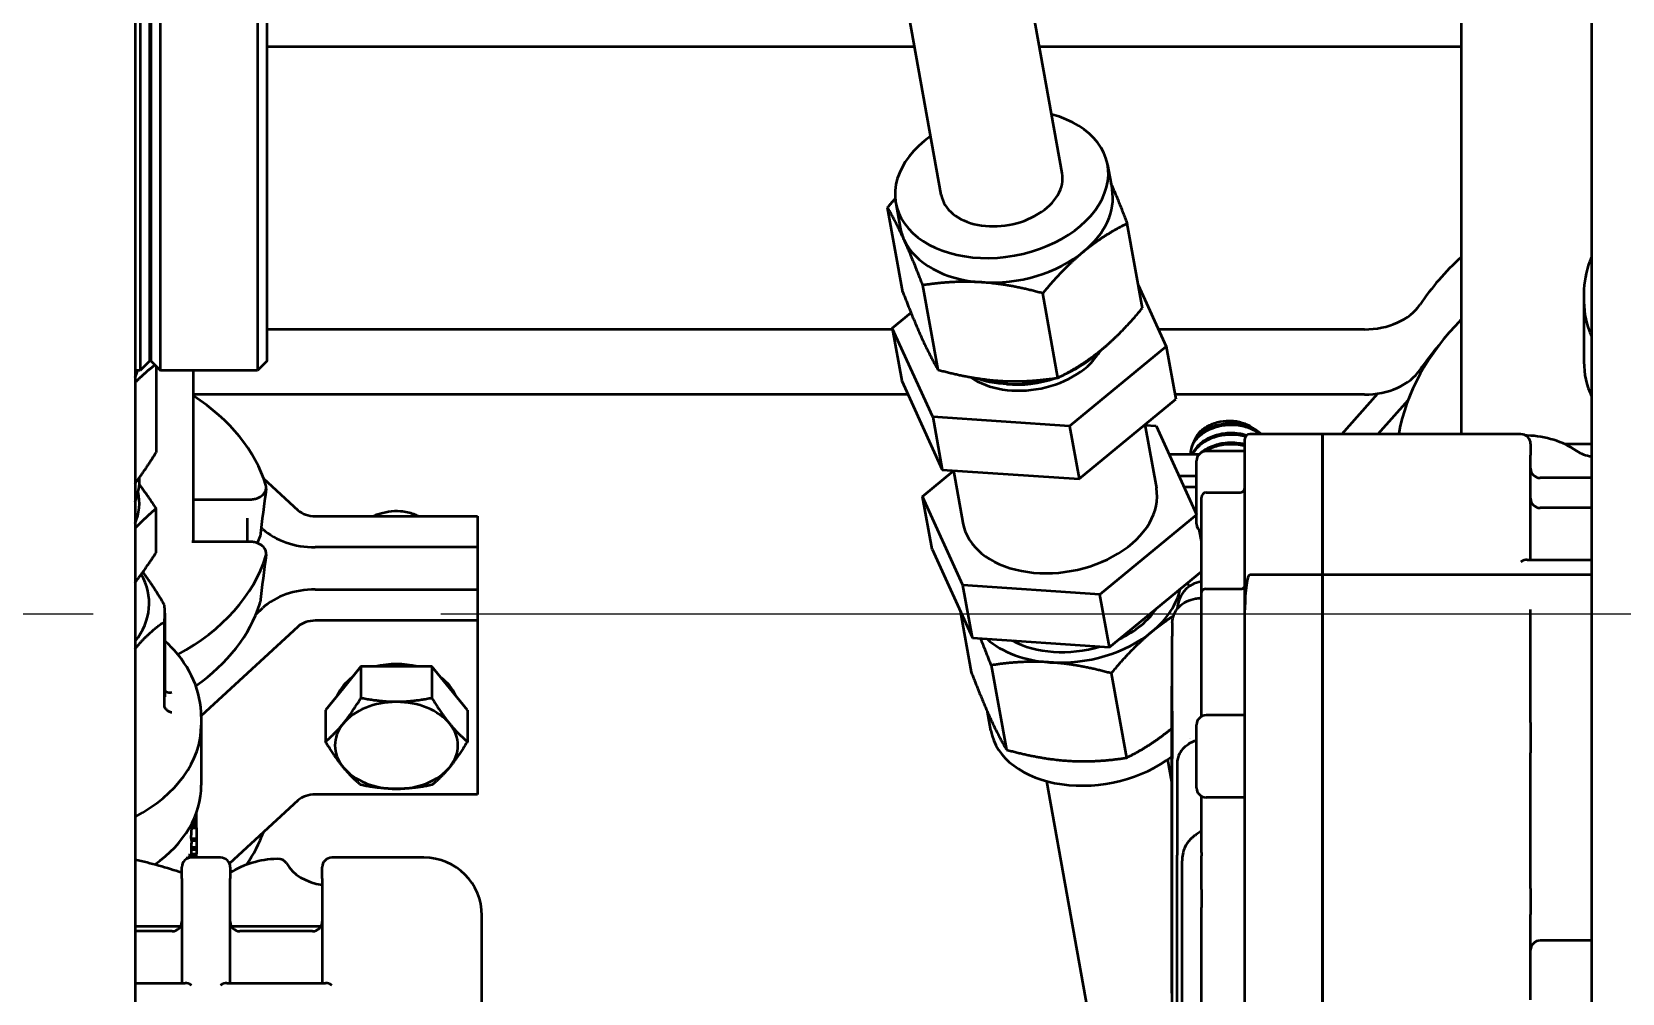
# Model space of a CAD drawing. Header units: inches. Extents: x 11 to 1621, y 11 to 1332.
# Drawn here: x 760.75 to 767.22, y 320.9 to 324.81 of the extents above; entities that cross this region are included whole.
import ezdxf

# ---------------------------------------------------------------- set-up
doc = ezdxf.new("R2010")
doc.units = ezdxf.units.IN
doc.header["$LTSCALE"] = 48
doc.header["$MEASUREMENT"] = 0
doc.linetypes.add('DASHED', pattern=[0.2067, 0.1654, -0.0413])
doc.layers.add('Sketch Geometry (ANSI)', color=7, linetype='Continuous', lineweight=25)
doc.layers.add('Visible (ANSI)', color=7, linetype='Continuous', lineweight=50)

msp = doc.modelspace()

# ---------------------------------------------------------------- linework, layer by layer
at = {"layer": 'Sketch Geometry (ANSI)', "linetype": 'DASHED', "ltscale": 0.713284}
msp.add_line((620.877429, 322.442735), (804.877429, 322.442735), dxfattribs=at)
at = {"layer": 'Visible (ANSI)'}
for p, q in [((761.172429, 334.773116), (761.172429, 302.503616)), ((767.094929, 334.444962), (767.094929, 303.115962)), ((761.193374, 325.631369), (761.193374, 323.432512)), ((761.232744, 323.471882), (761.232744, 325.606464)), ((761.236681, 325.606464), (761.236681, 323.471882)), ((761.276051, 323.432512), (761.276051, 325.631369)), ((761.669752, 325.631369), (761.669752, 323.432512)), ((761.709122, 323.471882), (761.709122, 325.606464)), ((766.564929, 325.259713), (766.564929, 323.172897)), ((764.942158, 324.2352), (764.811632, 324.960297)), ((764.450067, 324.146618), (764.319541, 324.871714)), ((764.341727, 324.748469), (761.709122, 324.748469)), ((766.564929, 324.748469), (764.849763, 324.748469)), ((765.126692, 324.268418), (765.144705, 324.168355)), ((764.265533, 324.113399), (764.283546, 324.013336)), ((764.293724, 323.751479), (764.231875, 324.095065)), ((765.268426, 323.686372), (765.206577, 324.029958)), ((764.43734, 323.435241), (764.37549, 323.778827)), ((764.924691, 323.402688), (764.862841, 323.746274)), ((765.251384, 323.781045), (765.365338, 323.530121)), ((767.063453, 323.746282), (767.063453, 323.71173)), ((764.251393, 323.604529), (764.327079, 323.666993)), ((767.063453, 323.71173), (767.063453, 323.466986)), ((764.252313, 323.59942), (761.709122, 323.59942)), ((764.415524, 323.243115), (764.251393, 323.604529)), ((764.251393, 323.604529), (764.290029, 323.389901)), ((766.17129, 323.59942), (765.333867, 323.59942)), ((765.365338, 323.530121), (764.972497, 323.205911)), ((765.365338, 323.530121), (765.403973, 323.315493)), ((761.232744, 323.471882), (761.193374, 323.432512)), ((761.236681, 323.471882), (761.276051, 323.432512)), ((761.709122, 323.471882), (761.669752, 323.432512)), ((761.193374, 323.432512), (761.172429, 323.432512)), ((761.257611, 323.450953), (761.257611, 323.09844)), ((761.669752, 323.432512), (761.276051, 323.432512)), ((761.409929, 322.735779), (761.409929, 323.432512)), ((764.9619, 323.421514), (764.983949, 323.432514)), ((764.290029, 323.389901), (764.45416, 323.028486)), ((764.715316, 323.377126), (764.690816, 323.379746)), ((766.078588, 323.172897), (766.225394, 323.338444)), ((764.315299, 323.334255), (761.409929, 323.334255)), ((765.011133, 322.991282), (765.403973, 323.315493)), ((766.17129, 323.334255), (765.400596, 323.334255)), ((766.347714, 323.310003), (766.226131, 323.172897)), ((764.415524, 323.243115), (764.45416, 323.028486)), ((764.972497, 323.205911), (764.415524, 323.243115)), ((765.278733, 323.212132), (765.325254, 322.9537)), ((765.279104, 323.210072), (765.324423, 323.207045)), ((765.324423, 323.207045), (765.488331, 322.846123)), ((764.972497, 323.205911), (765.011133, 322.991282)), ((765.685181, 323.102166), (765.685181, 323.153212)), ((766.000142, 323.172897), (765.704866, 323.172897)), ((766.000142, 323.172897), (766.000142, 323.117211)), ((766.807228, 323.172897), (766.000142, 323.172897)), ((766.000142, 323.117211), (766.000142, 323.172897)), ((765.377038, 323.091187), (765.498637, 323.091187)), ((765.464384, 323.091187), (765.464384, 323.096097)), ((765.685181, 323.103999), (765.527701, 323.103999)), ((765.685181, 322.4586), (765.685181, 323.102166)), ((766.000142, 322.601224), (766.000142, 323.117211)), ((766.000142, 323.117211), (766.000142, 322.601224)), ((766.846598, 323.133527), (766.846598, 323.087122)), ((766.846598, 322.662608), (766.846598, 323.087122)), ((767.094929, 323.133029), (766.984158, 323.133029)), ((764.374609, 322.920038), (764.49985, 323.023398)), ((764.45416, 323.028486), (765.011133, 322.991282)), ((764.499479, 323.025459), (764.537909, 322.811968)), ((765.488331, 322.808724), (765.488331, 323.06463)), ((761.189929, 322.9821), (761.189929, 322.99643)), ((761.694847, 322.992743), (761.834053, 322.864329)), ((765.488331, 323.002799), (765.417178, 323.002799)), ((765.437249, 322.958604), (765.488331, 322.958604)), ((767.094929, 322.995022), (766.885968, 322.995022)), ((761.409929, 322.907426), (761.637104, 322.907426)), ((764.538741, 322.558623), (764.374609, 322.920038)), ((764.413245, 322.705409), (764.374609, 322.920038)), ((765.508016, 322.911101), (765.508016, 322.915742)), ((765.508016, 322.529152), (765.508016, 322.911101)), ((765.527701, 322.935427), (765.665496, 322.935427)), ((761.257611, 322.690699), (761.257611, 322.870378)), ((761.627553, 322.831959), (761.627553, 322.735779)), ((761.905085, 322.839543), (762.564929, 322.839543)), ((762.564929, 322.839543), (762.564929, 322.712971)), ((765.488331, 322.845445), (765.095714, 322.521419)), ((765.488331, 322.870216), (765.477389, 322.870216)), ((767.094929, 322.872981), (766.885968, 322.872981)), ((761.691987, 322.787327), (761.68517, 322.793616)), ((765.508016, 322.73752), (765.500284, 322.780469)), ((761.637104, 322.735779), (761.403584, 322.735779)), ((762.564929, 322.712971), (761.905085, 322.712971)), ((762.564929, 322.712971), (762.564929, 322.541325)), ((764.413245, 322.705409), (764.577377, 322.343995)), ((766.832618, 322.662608), (767.094929, 322.662608)), ((765.134349, 322.306791), (765.508016, 322.615177)), ((766.000142, 322.601224), (765.704866, 322.601224)), ((766.000142, 322.027226), (766.000142, 322.601224)), ((767.094929, 322.601224), (766.000142, 322.601224)), ((766.000142, 322.601224), (766.000142, 322.027226)), ((761.905085, 322.541325), (762.564929, 322.541325)), ((762.564929, 322.541325), (762.564929, 322.414753)), ((765.095714, 322.521419), (764.538741, 322.558623)), ((764.577377, 322.343995), (764.538741, 322.558623)), ((765.134349, 322.306791), (765.095714, 322.521419)), ((765.508016, 322.104261), (765.508016, 322.529152)), ((765.527701, 322.543566), (765.665496, 322.543566)), ((761.293768, 322.444473), (761.293768, 322.104706)), ((761.664297, 322.441425), (761.691987, 322.466969)), ((764.527199, 322.454485), (764.572006, 322.205573)), ((765.685181, 322.027226), (765.685181, 322.4586)), ((766.846598, 321.999799), (766.846598, 322.459278)), ((761.291383, 322.07009), (761.291383, 322.409857)), ((761.834053, 322.389968), (761.441387, 322.027741)), ((762.564929, 322.414753), (761.905085, 322.414753)), ((762.564929, 322.414753), (762.564929, 321.707646)), ((765.389905, 322.406669), (765.389905, 322.351067)), ((764.577377, 322.343995), (765.134349, 322.306791)), ((765.389905, 322.046763), (765.389905, 322.351067)), ((762.09067, 322.22737), (762.018501, 322.138981)), ((762.09067, 322.22737), (762.09067, 322.099545)), ((762.235007, 322.22737), (762.09067, 322.22737)), ((762.379345, 322.22737), (762.235007, 322.22737)), ((762.379345, 322.22737), (762.379345, 322.099545)), ((762.451514, 322.138981), (762.379345, 322.22737)), ((764.653772, 322.232921), (764.715621, 321.889335)), ((765.141123, 322.200367), (765.202972, 321.856781)), ((762.018501, 322.138981), (761.946332, 322.050593)), ((762.523682, 322.050593), (762.451514, 322.138981)), ((765.387937, 322.147818), (765.389905, 322.147818)), ((765.387937, 322.032412), (765.387937, 322.147818)), ((761.946332, 322.050593), (761.946332, 321.922769)), ((762.523682, 322.050593), (762.523682, 321.922769)), ((764.651891, 321.967112), (764.638217, 322.043075)), ((765.389905, 322.046763), (765.389905, 321.854379)), ((765.508016, 322.077122), (765.508016, 322.104261)), ((765.508016, 322.024712), (765.508016, 322.077122)), ((761.441406, 322.024084), (761.441406, 321.989532)), ((761.441406, 321.989532), (761.441406, 321.744787)), ((765.387937, 322.019171), (765.387937, 322.032412)), ((765.387937, 322.019171), (765.389905, 322.019171)), ((765.387937, 321.910339), (765.387937, 322.019171)), ((765.488331, 321.734711), (765.488331, 321.990616)), ((765.685181, 322.029986), (765.527701, 322.029986)), ((765.685181, 321.879141), (765.685181, 322.027226)), ((766.000142, 322.027226), (766.000142, 321.879141)), ((766.000142, 321.879141), (766.000142, 322.027226)), ((766.846598, 321.999799), (766.846598, 321.876395)), ((765.387937, 321.758817), (765.371525, 321.849987)), ((765.387937, 321.910339), (765.389905, 321.910339)), ((765.387937, 321.81918), (765.387937, 321.910339)), ((765.389905, 319.98414), (765.389905, 321.854379)), ((765.685181, 321.328141), (765.685181, 321.879141)), ((766.000142, 321.328141), (766.000142, 321.879141)), ((766.000142, 321.879141), (766.000142, 321.328141)), ((766.846598, 321.325394), (766.846598, 321.876395)), ((765.387937, 321.81918), (765.389905, 321.81918)), ((765.387937, 321.796503), (765.387937, 321.81918)), ((765.387937, 321.796503), (765.389905, 321.796503)), ((765.387937, 321.737635), (765.387937, 321.796503)), ((765.40959, 321.834208), (765.40959, 321.460656)), ((765.145451, 320.283637), (764.879435, 321.761404)), ((765.387937, 321.737635), (765.389905, 321.737635)), ((765.387937, 321.625085), (765.387937, 321.737635)), ((761.834053, 321.682861), (761.556154, 321.426505)), ((762.564929, 321.707646), (761.905085, 321.707646)), ((765.508016, 321.471015), (765.508016, 321.700615)), ((765.685181, 321.695341), (765.527701, 321.695341)), ((761.421721, 321.590395), (761.403152, 321.590395)), ((761.421721, 321.598257), (761.407048, 321.598257)), ((761.421721, 321.613738), (761.414067, 321.613738)), ((761.421721, 321.621889), (761.417422, 321.621889)), ((761.421721, 321.621889), (761.421721, 321.63327)), ((761.421721, 321.613738), (761.421721, 321.621889)), ((761.421721, 321.598257), (761.421721, 321.613738)), ((761.421721, 321.590395), (761.421721, 321.598257)), ((761.421721, 321.58039), (761.421721, 321.590395)), ((765.387937, 321.60594), (765.387937, 321.625085)), ((765.387937, 321.519336), (765.387937, 321.60594)), ((765.387937, 321.60594), (765.389905, 321.60594)), ((761.400113, 321.528936), (761.400113, 321.520493)), ((761.400113, 321.528936), (761.421721, 321.528936)), ((761.402036, 321.588224), (761.402036, 321.562996)), ((761.421721, 321.58039), (761.402036, 321.58039)), ((761.421721, 321.572528), (761.402036, 321.572528)), ((761.402036, 321.571896), (761.421721, 321.571896)), ((761.421721, 321.572528), (761.421721, 321.58039)), ((761.421721, 321.571896), (761.421721, 321.572528)), ((761.421721, 321.571896), (761.421721, 321.528936)), ((761.421721, 321.528936), (761.421721, 321.520493)), ((761.394745, 321.460842), (761.394745, 321.45403)), ((761.394745, 321.460842), (761.421721, 321.460842)), ((761.395745, 321.465523), (761.421721, 321.465523)), ((761.400113, 321.520493), (761.421721, 321.520493)), ((761.400113, 321.493129), (761.400113, 321.48368)), ((761.400113, 321.493129), (761.421721, 321.493129)), ((761.400113, 321.48368), (761.421721, 321.48368)), ((761.421721, 321.520493), (761.421721, 321.493129)), ((761.421721, 321.493129), (761.421721, 321.48368)), ((761.421721, 321.48368), (761.421721, 321.465523)), ((761.421721, 321.460842), (761.421721, 321.465523)), ((761.421721, 321.45403), (761.421721, 321.460842)), ((765.387937, 321.519336), (765.389905, 321.519336)), ((765.387937, 321.508609), (765.387937, 321.519336)), ((765.389905, 321.508609), (765.387937, 321.508609)), ((765.387937, 321.416209), (765.387937, 321.508609)), ((765.40959, 319.589836), (765.40959, 321.460656)), ((765.430869, 321.520322), (765.430869, 321.520323)), ((765.508016, 321.471015), (765.508016, 321.457992)), ((761.362346, 321.364924), (761.362346, 321.411329)), ((761.387157, 321.45403), (761.421721, 321.45403)), ((761.519827, 321.450699), (761.401716, 321.450699)), ((761.421721, 321.450699), (761.421721, 321.45403)), ((761.559197, 321.411329), (761.559197, 321.364924)), ((761.933212, 321.364924), (761.933212, 321.411329)), ((762.346598, 321.450699), (761.972582, 321.450699)), ((765.387937, 321.416209), (765.389905, 321.416209)), ((765.387937, 321.362287), (765.387937, 321.416209)), ((765.429275, 320.600654), (765.429275, 321.436949)), ((765.508016, 321.321275), (765.508016, 321.457992)), ((761.362346, 321.364924), (761.362346, 320.94041)), ((761.559197, 320.94041), (761.559197, 321.364924)), ((761.933212, 321.364924), (761.933212, 320.94041)), ((765.387937, 321.362287), (765.389905, 321.362287)), ((765.387937, 321.31283), (765.387937, 321.362287)), ((765.387937, 321.31283), (765.389905, 321.31283)), ((765.387937, 321.244222), (765.387937, 321.31283)), ((765.508016, 321.321275), (765.508016, 321.246972)), ((765.685181, 321.200764), (765.685181, 321.328141)), ((766.000142, 321.328141), (766.000142, 321.200764)), ((766.000142, 321.200764), (766.000142, 321.328141)), ((766.846598, 321.325394), (766.846598, 321.219247)), ((762.582819, 320.706053), (762.582819, 321.214479)), ((765.387937, 321.207604), (765.387937, 321.244222)), ((765.387937, 321.244222), (765.389905, 321.244222)), ((765.387937, 321.207604), (765.389905, 321.207604)), ((765.387937, 321.194161), (765.387937, 321.207604)), ((765.508016, 320.900336), (765.508016, 321.246972)), ((766.846598, 320.872611), (766.846598, 321.219247)), ((761.172429, 321.171376), (761.35758, 321.171376)), ((761.322976, 321.150783), (761.172429, 321.150783)), ((761.563963, 321.171376), (761.928446, 321.171376)), ((761.893842, 321.150783), (761.598567, 321.150783)), ((765.387937, 321.194161), (765.389905, 321.194161)), ((765.387937, 321.152867), (765.387937, 321.194161)), ((765.387937, 321.098092), (765.387937, 321.152867)), ((765.387937, 321.152867), (765.389905, 321.152867)), ((765.685181, 320.854128), (765.685181, 321.200764)), ((766.000142, 320.854128), (766.000142, 321.200764)), ((766.000142, 321.200764), (766.000142, 320.854128)), ((765.387937, 320.955945), (765.387937, 321.098092)), ((767.094929, 321.113276), (766.885968, 321.113276)), ((765.387937, 320.941748), (765.387937, 320.955945)), ((761.172429, 320.94041), (761.376326, 320.94041)), ((761.545217, 320.94041), (761.947192, 320.94041)), ((765.387937, 320.927675), (765.387937, 320.941748)), ((765.389905, 320.941748), (765.387937, 320.941748)), ((765.387937, 320.898956), (765.387937, 320.927675)), ((765.387937, 320.927675), (765.389905, 320.927675)), ((765.387937, 320.898956), (765.389905, 320.898956)), ((765.508016, 320.341414), (765.508016, 320.900336))]:
    msp.add_line(p, q, dxfattribs=at)
for centre, radius, start, end in [((761.220933, 324.149048), 0.015748, 0, 41.4096221), ((765.704866, 323.153212), 0.019685, 90, 180), ((766.807228, 323.133527), 0.03937, 0, 90), ((765.527701, 323.064629), 0.03937, 90, 179.999798), ((765.665496, 323.113842), 0.019685, 330, 0), ((766.885968, 323.034392), 0.03937, 180, 270), ((765.665496, 322.955112), 0.019685, 270, 359.9940106), ((765.527701, 322.915742), 0.019685, 90, 179.9959561), ((766.885968, 322.912351), 0.03937, 180, 270), ((765.527701, 322.808724), 0.03937, 180.000202, 240), ((765.527701, 322.457463), 0.11811, 104.9269405, 177.6908433), ((765.547386, 322.462565), 0.11811, 109.4712206, 109.4746415), ((765.527701, 322.457463), 0.11811, 178.003623, 178.0126688), ((765.527701, 321.990616), 0.03937, 90, 179.9998797), ((765.527701, 321.734711), 0.03937, 180.000203, 270), ((761.401716, 321.411329), 0.03937, 90, 180), ((761.519827, 321.411329), 0.03937, 0, 90), ((761.972582, 321.411329), 0.03937, 90, 180), ((762.346598, 321.214479), 0.23622, 0, 90), ((761.322976, 321.190153), 0.03937, 270, 0), ((761.598567, 321.190153), 0.03937, 180, 270), ((761.893842, 321.190153), 0.03937, 270, 0), ((766.885968, 321.073906), 0.03937, 90, 180)]:
    msp.add_arc(centre, radius, start, end, dxfattribs=at)
for centre, major_axis, ratio, start_param, end_param in [((764.696113, 324.190909), (0.430579, 0.077509), 0.67616377, 2.17904191, 7.24573606), ((764.696113, 324.190909), (0.246045, 0.044291), 0.67616377, 3.14159265, 6.28318531), ((764.714125, 324.090845), (0.430579, 0.077509), 0.67616377, 5.40568535, 6.28318531), ((764.714125, 324.090845), (-0.430579, -0.077509), 0.67616377, 0, 0.16969759), ((764.714125, 324.090845), (-0.430579, -0.077509), 0.67616377, 0.16969759, 1.21689514), ((764.714125, 324.090845), (0.430579, 0.077509), 0.67616377, 4.3584878, 5.40568535), ((767.752429, 323.245867), (-1.5, 0), 0.70710678, 5.62592115, 5.84027426), ((766.17129, 323.776197), (-0.25, 0), 0.70710678, 1.57079633, 2.69868161), ((767.752429, 323.71173), (-0.688976, 0), 0.68199836, 0, 0.30343988), ((767.752429, 323.71173), (-0.688976, 0), 0.68199836, 0, 0.30343988), ((767.752429, 323.046993), (-1.453125, 0), 0.70710678, 5.66893247, 6.15745406), ((767.752429, 322.980702), (-1.5, 0), 0.70710678, 5.73230501, 5.84027426), ((764.808365, 323.567325), (-0.31046, -0.055887), 0.67616377, 0.58416591, 2.62610281), ((764.796155, 323.635158), (-0.369068, -0.066437), 0.67616377, 1.92002693, 2.36035018), ((767.752429, 323.466986), (-0.688976, 0), 0.68199836, 0, 0.30343988), ((760.752429, 323.486734), (0.4375, 0), 0.68199836, 5.9993912, 6.10044716), ((764.796155, 323.635158), (-0.369068, -0.066437), 0.67616377, 0.8761237, 1.72339043), ((764.803927, 323.591979), (-0.31046, -0.055887), 0.67616377, 1.16241255, 1.8069213), ((764.803927, 323.591979), (-0.31046, -0.055887), 0.67616377, 1.95159639, 1.97918011), ((766.17129, 323.511032), (-0.25, 0), 0.70710678, 1.57079633, 2.69868161), ((760.752429, 322.821603), (0.973, 0), 0.70710678, 0.21077515, 0.82882126), ((766.368648, 323.170671), (-0.058333, 0), 0.70710678, 6.15745406, 6.22918755), ((766.831315, 323.139031), (-0.03937, 0), 0.7313537, 4.66085962, 4.82524429), ((766.81712, 322.937744), (0.314961, 0), 0.7313537, 0.81527274, 1.51926697), ((767.114064, 323.168294), (0.11811, 0), 0.7313537, 3.95686539, 4.5496635), ((760.752429, 322.9821), (0.4375, 0), 0.68199836, 5.9993912, 6.28318531), ((764.931582, 322.882834), (0.393673, 0.070866), 0.67616377, 3.14159265, 6.28318531), ((760.752429, 322.89346), (0.4375, 0), 0.68199836, 5.9993912, 6.43227541), ((761.905085, 322.902829), (0.0895, 0), 0.70710678, 3.7955876, 4.71238898), ((762.235007, 322.750355), (0.15625, 0), 0.70710678, 2.08302398, 2.20212427), ((761.612484, 322.761069), (0.068292, 0), 0.70428643, 5.61427832, 6.19419617), ((761.905085, 322.902829), (-0.2685, 0), 0.70710678, 0.65399495, 1.57079633), ((760.752429, 322.821603), (0.973, 0), 0.70710678, 5.36895371, 6.07241016), ((766.807228, 322.623238), (-0.035704, -0.035704), 0.4646227, 3.57654006, 4.27744158), ((760.752429, 322.484779), (0.477337, 0), 0.68199836, 5.7880024, 6.65455144), ((765.704866, 322.4586), (0, -0.142624), 0.13802035, 3.14159265, 4.71238898), ((761.905085, 322.351467), (0.2685, 0), 0.70710678, 1.57079633, 2.4875977), ((764.992407, 322.544939), (0.430579, 0.077509), 0.67616377, 5.40568535, 6.01992836), ((765.527701, 322.529152), (0.019685, 0), 0.73225389, 1.57079633, 3.14159266), ((765.665496, 322.557981), (0.019685, 0), 0.73225389, 4.71238898, 6.28318531), ((760.752429, 322.444473), (0.541339, 0), 0.68199836, 6.1892862, 6.37708442), ((760.752429, 322.627148), (0.948941, 0), 0.70710678, 5.49156252, 6.06656478), ((761.612484, 322.493228), (0.068292, 0), 0.70428643, 6.06740206, 6.19419594), ((764.992407, 322.544939), (0.369068, 0.066437), 0.67616377, 5.09923898, 5.71213171), ((761.905085, 322.351467), (-0.0895, 0), 0.70710678, 4.71238898, 5.62919036), ((764.992407, 322.544939), (0.430579, 0.077509), 0.67616377, 4.3584878, 5.40568535), ((764.992407, 322.544939), (0.430579, 0.077509), 0.67616377, 3.62928554, 4.3584878), ((764.992407, 322.544939), (0.369068, 0.066437), 0.67616377, 3.84287455, 4.87410104), ((762.235007, 322.0612), (0.25, 0), 0.70710678, 1.22263031, 1.91896235), ((762.235007, 322.0612), (-0.25, 0), 0.70710678, 5.51402101, 6.00515205), ((762.235007, 322.0612), (0.25, 0), 0.70710678, 0.27803326, 0.76916429), ((762.235007, 321.90698), (0.25, 0), 0.70710678, 1.57079633, 2.61799388), ((762.235007, 321.90698), (-0.25, 0), 0.70710678, 3.66519143, 4.71238898), ((760.752429, 321.989532), (0.688976, 0), 0.68199836, 5.36794487, 6.28318531), ((760.752429, 321.989532), (0.688976, 0), 0.68199836, 5.36794487, 6.28318531), ((762.235007, 321.90698), (-0.25, 0), 0.70710678, 5.75958653, 6.80678408), ((762.235007, 321.90698), (0.25, 0), 0.70710678, 5.75958653, 6.80678408), ((765.08247, 322.044622), (-0.430579, -0.077509), 0.67616377, 0, 2.23101836), ((765.08247, 322.044622), (0.430579, 0.077509), 0.67616377, 5.65165547, 5.65167753), ((762.235007, 321.90698), (-0.25, 0), 0.70710678, 0.52359878, 1.57079633), ((762.235007, 321.90698), (-0.25, 0), 0.70710678, 1.57079633, 2.61799388), ((760.752429, 321.744787), (0.688976, 0), 0.68199836, 5.52560392, 6.28318531), ((761.905085, 321.64436), (-0.0895, 0), 0.70710678, 4.71238898, 5.62919036), ((760.752429, 321.562996), (0.649606, 0), 0.68199836, 6.20622934, 6.28318531), ((760.752429, 321.725587), (0.973, 0), 0.70710678, 5.82574492, 6.03180003), ((760.752429, 321.527028), (0.649606, 0), 0.68199836, 6.13322938, 6.14390811), ((760.79148, 320.502944), (1.338583, 0), 0.7313537, 1.13020921, 1.28221618), ((760.751185, 321.543688), (0.65085, 0), 0.64799588, 6.05137451, 6.06896355), ((761.76584, 321.215546), (0.314961, 0), 0.7313537, 1.62232569, 2.28642523), ((761.751645, 321.416832), (0.03937, 0), 0.7313537, 0.38293586, 1.62232569), ((761.972582, 321.481922), (-0.198819, 0), 0.7313537, 0.38293586, 1.37145902), ((761.401716, 320.90104), (0.035704, -0.035704), 0.4646227, 2.00574373, 2.70664525), ((761.519827, 320.90104), (-0.035704, -0.035704), 0.4646227, 3.57654006, 4.27744158), ((761.972582, 320.90104), (0.035704, -0.035704), 0.4646227, 2.00574373, 2.70664525)]:
    msp.add_ellipse(centre, major_axis=major_axis, ratio=ratio, start_param=start_param, end_param=end_param, dxfattribs=at)
for points, weights in [([(765.140366, 324.192456), (765.169477, 324.126209), (765.206577, 324.029958)], [1.00986465645, 1.0321279711, 1]), ([(764.231875, 324.095065), (764.247777, 324.114137), (764.263112, 324.131602)], [1, 1.00672853641, 1.01107143815]), ([(764.298582, 323.96528), (764.265256, 324.038663), (764.231875, 324.095065)], [1, 1.0379548493, 1]), ([(765.206577, 324.029958), (765.109373, 323.982279), (765.029608, 323.91645)], [1, 1.0379548493, 1]), ([(764.37549, 323.778827), (764.331908, 323.891897), (764.298582, 323.96528)], [1, 1.0379548493, 1]), ([(765.029608, 323.91645), (764.949844, 323.85062), (764.862841, 323.746274)], [1, 1.0379548493, 1]), ([(764.614065, 323.790884), (764.500975, 323.798438), (764.37549, 323.778827)], [1, 1.0379548493, 1]), ([(764.862841, 323.746274), (764.727155, 323.78333), (764.614065, 323.790884)], [1, 1.0379548493, 1]), ([(764.293724, 323.751479), (764.337306, 323.63841), (764.370632, 323.565026)], [1, 1.0379548493, 1]), ([(765.101659, 323.516196), (765.181423, 323.582025), (765.268426, 323.686372)], [1, 1.0379548493, 1]), ([(764.370632, 323.565026), (764.403958, 323.491643), (764.43734, 323.435241)], [1, 1.0379548493, 1]), ([(761.232744, 323.497215), (761.234706, 323.494201), (761.236681, 323.491144)], [1.01131802697, 1.01060519826, 1.0098260295]), ([(764.924691, 323.402688), (765.021895, 323.450367), (765.101659, 323.516196)], [1, 1.0379548493, 1]), ([(761.253528, 323.455036), (761.21058, 323.421992), (761.172429, 323.382878)], [1.00215232922, 1.02472140708, 1.01701646495]), ([(764.43734, 323.435241), (764.573025, 323.398185), (764.686115, 323.390631)], [1, 1.0379548493, 1]), ([(764.686115, 323.390631), (764.799206, 323.383077), (764.924691, 323.402688)], [1, 1.0379548493, 1]), ([(761.172429, 322.972475), (761.21233, 323.025833), (761.257611, 323.09844)], [1.01701646495, 1.02507774964, 1]), ([(761.189491, 322.968741), (761.221685, 322.925068), (761.257611, 322.870378)], [1.01894226371, 1.01979428701, 1]), ([(761.257611, 322.870378), (761.21233, 322.832332), (761.172429, 322.790226)], [1, 1.02507774964, 1.01701646495]), ([(762.158426, 322.84666), (762.151029, 322.843373), (762.144126, 322.839543)], [0.96538379173, 0.968531190408, 0.974554908822]), ([(761.172429, 322.569609), (761.21233, 322.621769), (761.257611, 322.690699)], [1.01701646495, 1.02507774964, 1]), ([(761.291383, 322.479089), (761.245598, 322.557196), (761.203759, 322.611974)], [1.56628897925, 1.62632023907, 1.6403350587]), ([(765.451504, 322.568538), (765.454655, 322.560777), (765.457885, 322.552729)], [1.01820737739, 1.01758776176, 1.01646957474]), ([(765.39412, 322.433318), (765.349517, 322.404898), (765.30789, 322.370543)], [1.01896541596, 1.01945480716, 1]), ([(765.394258, 322.433406), (765.394253, 322.433402), (765.394247, 322.433398)], [1.01896385377, 1.01896392209, 1.01896399007]), ([(761.172429, 322.300237), (761.229083, 322.368955), (761.291383, 322.409857)], [1.64434301802, 1.64911938651, 1.56628897925]), ([(765.30789, 322.370543), (765.228126, 322.304714), (765.141123, 322.200367)], [1, 1.0379548493, 1]), ([(764.653772, 322.232921), (764.63025, 322.293945), (764.610418, 322.341788)], [1, 1.02013291438, 1.01890706966]), ([(764.892347, 322.244978), (764.779257, 322.252532), (764.653772, 322.232921)], [1, 1.0379548493, 1]), ([(765.141123, 322.200367), (765.005437, 322.237424), (764.892347, 322.244978)], [1, 1.0379548493, 1]), ([(764.572006, 322.205573), (764.615588, 322.092503), (764.648914, 322.01912)], [1, 1.0379548493, 1]), ([(762.018501, 321.995368), (762.051994, 322.036389), (762.09067, 322.099545)], [1.83994099139, 1.83994099139, 1.70783917172]), ([(762.235007, 322.083756), (762.16802, 322.083756), (762.09067, 322.099545)], [1.83994099139, 1.83994099139, 1.70783917172]), ([(762.379345, 322.099545), (762.301994, 322.083756), (762.235007, 322.083756)], [1.70783917172, 1.83994099139, 1.83994099139]), ([(762.379345, 322.099545), (762.41802, 322.036389), (762.451514, 321.995368)], [1.70783917172, 1.83994099139, 1.83994099139]), ([(761.946332, 321.922769), (761.985007, 321.954347), (762.018501, 321.995368)], [1.70783917172, 1.83994099139, 1.83994099139]), ([(762.451514, 321.995368), (762.485007, 321.954347), (762.523682, 321.922769)], [1.83994099139, 1.83994099139, 1.70783917172]), ([(764.648914, 322.01912), (764.68224, 321.945737), (764.715621, 321.889335)], [1, 1.0379548493, 1]), ([(762.018501, 321.818591), (761.985007, 321.859612), (761.946332, 321.922769)], [1.83994099139, 1.83994099139, 1.70783917172]), ([(762.523682, 321.922769), (762.485007, 321.859612), (762.451514, 321.818591)], [1.70783917172, 1.83994099139, 1.83994099139]), ([(765.202972, 321.856781), (765.300176, 321.90446), (765.379941, 321.97029)], [1, 1.0379548493, 1]), ([(765.379941, 321.97029), (765.383944, 321.973594), (765.387937, 321.976965)], [1, 1.001838653, 1.00349916567]), ([(764.715621, 321.889335), (764.851307, 321.852278), (764.964397, 321.844724)], [1, 1.0379548493, 1]), ([(764.964397, 321.844724), (765.077487, 321.83717), (765.202972, 321.856781)], [1, 1.0379548493, 1]), ([(762.09067, 321.745992), (762.051994, 321.77757), (762.018501, 321.818591)], [1.70783917172, 1.83994099139, 1.83994099139]), ([(762.451514, 321.818591), (762.41802, 321.77757), (762.379345, 321.745992)], [1.83994099139, 1.83994099139, 1.70783917172]), ([(762.235007, 321.730203), (762.16802, 321.730203), (762.09067, 321.745992)], [1.83994099139, 1.83994099139, 1.70783917172]), ([(762.379345, 321.745992), (762.301994, 321.730203), (762.235007, 321.730203)], [1.70783917172, 1.83994099139, 1.83994099139])]:
    msp.add_rational_spline(points, weights, degree=2, dxfattribs=at)
for points, knots in [([(767.094929, 323.895457), (767.091969, 323.888621), (767.089205, 323.881719), (767.071415, 323.833366), (767.063453, 323.789849), (767.063453, 323.746282)], [4.425206027, 4.425206027, 4.425206027, 4.425206027, 4.466541481, 4.466541481, 4.71238898, 4.71238898, 4.71238898, 4.71238898]), ([(765.751073, 323.172898), (765.745214, 323.17875), (765.73845, 323.184186), (765.716616, 323.198387), (765.699753, 323.205564), (765.661942, 323.215125), (765.641244, 323.217213), (765.600231, 323.215603), (765.580311, 323.212013), (765.542322, 323.199385), (765.524742, 323.190267), (765.495783, 323.168173), (765.484465, 323.155439), (765.468553, 323.127066), (765.464384, 323.111625), (765.464384, 323.096097)], [0.34115684, 0.34115684, 0.34115684, 0.34115684, 0.4228252, 0.4228252, 0.57650662, 0.57650662, 0.73624059, 0.73624059, 0.89002597, 0.89002597, 1.04989191, 1.04989191, 1.20378226, 1.20378226, 1.36333142, 1.36333142, 1.36333142, 1.36333142]), ([(765.464384, 323.091187), (765.464384, 323.106593), (765.468488, 323.121912), (765.48422, 323.150211), (765.49549, 323.162975), (765.524353, 323.185125), (765.541879, 323.194272), (765.579805, 323.206986), (765.599718, 323.210625), (765.640717, 323.21233), (765.661409, 323.210292), (765.699265, 323.200831), (765.716175, 323.193694), (765.736048, 323.180864), (765.741176, 323.177), (765.745834, 323.172899)], [36.048023878, 36.048023878, 36.048023878, 36.048023878, 36.206171104, 36.206171104, 36.359959407, 36.359959407, 36.519530982, 36.519530982, 36.67322205, 36.67322205, 36.832655598, 36.832655598, 36.986250991, 36.986250991, 37.045935442, 37.045935442, 37.045935442, 37.045935442]), ([(765.480396, 323.147683), (765.484143, 323.158493), (765.490219, 323.16884), (765.507442, 323.188781), (765.519823, 323.199064), (765.550715, 323.215502), (765.567434, 323.221272), (765.6013, 323.227657), (765.619657, 323.228885), (765.655337, 323.225455), (765.671196, 323.22169), (765.692254, 323.213249), (765.698613, 323.210126), (765.710224, 323.203222), (765.715553, 323.199432), (765.720334, 323.195336)], [0.555165451, 0.555165451, 0.555165451, 0.555165451, 0.605070372, 0.605070372, 0.660054783, 0.660054783, 0.710689585, 0.710689585, 0.757098233, 0.757098233, 0.797313062, 0.797313062, 0.816256043, 0.816256043, 0.834594243, 0.834594243, 0.834594243, 0.834594243]), ([(765.691824, 323.167957), (765.688475, 323.169015), (765.68506, 323.169988), (765.662334, 323.175783), (765.641637, 323.177909), (765.600618, 323.176369), (765.580693, 323.172816), (765.542663, 323.160255), (765.525047, 323.151165), (765.496018, 323.129118), (765.48466, 323.116407), (765.474709, 323.098783), (765.472876, 323.095011), (765.471305, 323.091187)], [3.061466809, 3.061466809, 3.061466809, 3.061466809, 3.090379814, 3.090379814, 3.250596088, 3.250596088, 3.404621054, 3.404621054, 3.564715991, 3.564715991, 3.718624651, 3.718624651, 3.759601014, 3.759601014, 3.759601014, 3.759601014]), ([(765.47348, 323.091187), (765.474469, 323.093265), (765.475536, 323.095325), (765.484502, 323.111293), (765.495828, 323.124023), (765.524802, 323.146109), (765.54239, 323.155222), (765.580389, 323.167836), (765.600309, 323.171419), (765.641324, 323.173015), (765.662023, 323.170919), (765.683708, 323.165426), (765.686094, 323.164772), (765.688451, 323.164077)], [33.668121302, 33.668121302, 33.668121302, 33.668121302, 33.690773912, 33.690773912, 33.845385668, 33.845385668, 34.006030134, 34.006030134, 34.16053524, 34.16053524, 34.321048084, 34.321048084, 34.341167682, 34.341167682, 34.341167682, 34.341167682]), ([(765.685181, 323.130636), (765.684144, 323.130922), (765.683102, 323.1312), (765.662835, 323.136422), (765.642159, 323.138595), (765.601154, 323.137152), (765.581223, 323.133652), (765.543152, 323.12119), (765.525502, 323.112147), (765.509444, 323.100036), (765.508255, 323.09911), (765.507088, 323.098172)], [5.588992044, 5.588992044, 5.588992044, 5.588992044, 5.597675218, 5.597675218, 5.756925068, 5.756925068, 5.910025407, 5.910025407, 6.069155189, 6.069155189, 6.082109461, 6.082109461, 6.082109461, 6.082109461]), ([(765.521469, 323.103503), (765.533693, 323.111224), (765.547394, 323.11763), (765.580763, 323.128638), (765.600689, 323.132183), (765.641706, 323.133711), (765.6624, 323.131578), (765.682833, 323.126361), (765.68401, 323.126049), (765.685181, 323.125726)], [31.359149299, 31.359149299, 31.359149299, 31.359149299, 31.481098901, 31.481098901, 31.635623603, 31.635623603, 31.79635919, 31.79635919, 31.806252425, 31.806252425, 31.806252425, 31.806252425]), ([(761.637104, 322.907426), (761.642609, 322.907426), (761.648095, 322.907895), (761.659257, 322.909832), (761.664861, 322.911376), (761.677783, 322.916399), (761.684576, 322.920398), (761.695642, 322.929993), (761.699813, 322.935497), (761.704159, 322.945472), (761.705158, 322.94968), (761.705542, 322.957828), (761.705051, 322.961731), (761.703896, 322.965548)], [0, 0, 0, 0, 0.041951875, 0.041951875, 0.087579142, 0.087579142, 0.154318147, 0.154318147, 0.221010642, 0.221010642, 0.266806027, 0.266806027, 0.308876228, 0.308876228, 0.308876228, 0.308876228]), ([(762.158426, 322.84666), (762.172523, 322.852204), (762.187648, 322.856201), (762.219337, 322.860885), (762.235908, 322.861457), (762.261843, 322.859382), (762.27138, 322.857948), (762.296761, 322.852254), (762.311792, 322.846728), (762.325072, 322.839543)], [0.000001, 0.000001, 0.000001, 0.000001, 0.120916454, 0.120916454, 0.245176711, 0.245176711, 0.319436169, 0.319436169, 0.449229048, 0.449229048, 0.449229048, 0.449229048]), ([(761.703896, 322.677657), (761.705048, 322.681466), (761.70554, 322.685359), (761.705163, 322.693488), (761.704172, 322.697687), (761.699847, 322.707654), (761.695686, 322.713161), (761.684637, 322.722766), (761.67785, 322.726771), (761.664924, 322.731811), (761.659308, 322.733362), (761.648121, 322.735308), (761.642622, 322.735779), (761.637104, 322.735779)], [0, 0, 0, 0, 0.041967776, 0.041967776, 0.087646128, 0.087646128, 0.154321021, 0.154321021, 0.221058255, 0.221058255, 0.266791394, 0.266791394, 0.308835567, 0.308835567, 0.308835567, 0.308835567]), ([(765.389905, 322.406669), (765.389905, 322.418413), (765.392393, 322.43041), (765.401837, 322.452054), (765.408698, 322.462154), (765.425865, 322.479417), (765.436296, 322.486898), (765.459052, 322.498147), (765.471599, 322.502205), (765.490349, 322.505381), (765.496341, 322.506), (765.502338, 322.506244)], [0, 0, 0, 0, 0.110499044, 0.110499044, 0.216668386, 0.216668386, 0.32103674, 0.32103674, 0.421479395, 0.421479395, 0.467239562, 0.467239562, 0.467239562, 0.467239562]), ([(765.508016, 322.505381), (765.508014, 322.505706), (765.507513, 322.505923), (765.506206, 322.506187), (765.505417, 322.506245), (765.503859, 322.506286), (765.503106, 322.506277), (765.502338, 322.506246)], [0, 0, 0, 0, 0.00007804247, 0.00007804247, 0.00015608494, 0.00015608494, 0.000224808276, 0.000224808276, 0.000224808276, 0.000224808276]), ([(761.441406, 322.024084), (761.441406, 322.074579), (761.430669, 322.124976), (761.389189, 322.221554), (761.357678, 322.267423), (761.310442, 322.316232), (761.302253, 322.324166), (761.293768, 322.331888)], [1.570796327, 1.570796327, 1.570796327, 1.570796327, 1.855741474, 1.855741474, 2.154179417, 2.154179417, 2.213885705, 2.213885705, 2.213885705, 2.213885705]), ([(761.293768, 322.130941), (761.295261, 322.128592), (761.297408, 322.12663), (761.302928, 322.123582), (761.306312, 322.122588), (761.313788, 322.121839), (761.317821, 322.122105), (761.321942, 322.123005), (761.321994, 322.123016), (761.322045, 322.123027)], [-0.0952371092, -0.0952371092, -0.0952371092, -0.0952371092, -0.0648727999, -0.0648727999, -0.0326144277, -0.0326144277, 0, 0, 0.0004119246, 0.0004119246, 0.0004119246, 0.0004119246]), ([(761.322045, 322.040314), (761.321994, 322.040326), (761.321942, 322.040337), (761.317821, 322.041268), (761.313788, 322.042786), (761.306312, 322.046829), (761.302928, 322.049308), (761.297308, 322.054872), (761.295101, 322.057889), (761.292139, 322.064057), (761.291383, 322.067139), (761.291383, 322.07009)], [-0.254604276, -0.254604276, -0.254604276, -0.254604276, -0.254192405, -0.254192405, -0.221582257, -0.221582257, -0.189328118, -0.189328118, -0.157826889, -0.157826889, -0.127059485, -0.127059485, -0.127059485, -0.127059485]), ([(765.437023, 321.897503), (765.441391, 321.901843), (765.446241, 321.90591), (765.457224, 321.913763), (765.463354, 321.917457), (765.476531, 321.924363), (765.482815, 321.927178), (765.48833, 321.929642)], [-0.1185577959, -0.1185577959, -0.1185577959, -0.1185577959, -0.0956945347, -0.0956945347, -0.0712612614, -0.0712612614, -0.0465261492, -0.0465261492, -0.0465261492, -0.0465261492]), ([(765.437023, 321.897503), (765.429892, 321.890179), (765.423637, 321.881819), (765.413264, 321.86208), (765.40959, 321.846985), (765.40959, 321.834208)], [0.255609704, 0.255609704, 0.255609704, 0.255609704, 0.34282044, 0.34282044, 0.475939492, 0.475939492, 0.475939492, 0.475939492]), ([(765.463892, 321.525381), (765.454319, 321.51536), (765.446161, 321.503168), (765.433376, 321.475453), (765.429275, 321.454549), (765.429275, 321.436949)], [0.240604666, 0.240604666, 0.240604666, 0.240604666, 0.361990644, 0.361990644, 0.545356245, 0.545356245, 0.545356245, 0.545356245]), ([(765.508016, 321.562428), (765.508016, 321.561878), (765.507893, 321.561343), (765.507452, 321.560215), (765.507097, 321.559632), (765.505758, 321.557809), (765.504355, 321.556505), (765.498537, 321.551857), (765.492301, 321.548094), (765.481171, 321.54033), (765.477337, 321.53745), (765.470207, 321.531509), (765.466947, 321.528508), (765.463892, 321.525381)], [0.0000001656, 0.0000001656, 0.0000001656, 0.0000001656, 0.0041949019, 0.0041949019, 0.0092505704, 0.0092505704, 0.0216777036, 0.0216777036, 0.0534882165, 0.0534882165, 0.0717226775, 0.0717226775, 0.0891758488, 0.0891758488, 0.0891758488, 0.0891758488]), ([(761.401708, 321.520494), (761.401683, 321.519763), (761.401656, 321.519021), (761.401309, 321.509881), (761.400804, 321.501498), (761.400113, 321.493129)], [-0.0789324835, -0.0789324835, -0.0789324835, -0.0789324835, -0.0724301204, -0.0724301204, 0, 0, 0, 0]), ([(761.401063, 321.483681), (761.401026, 321.48316), (761.400986, 321.482597), (761.400833, 321.480319), (761.400721, 321.478488), (761.400538, 321.475106), (761.400419, 321.472845), (761.400248, 321.468547), (761.400198, 321.466995), (761.400162, 321.465523)], [-0.1281226936, -0.1281226936, -0.1281226936, -0.1281226936, -0.1217210556, -0.1217210556, -0.1038493394, -0.1038493394, -0.0910799943, -0.0910799943, -0.0832275655, -0.0832275655, -0.0832275655, -0.0832275655])]:
    msp.add_open_spline(points, degree=3, knots=knots, dxfattribs=at)
for points in [[(761.705126, 322.951254), (761.696924, 322.886434), (761.688718, 322.821614), (761.680506, 322.756794)], [(761.705126, 322.683413), (761.696924, 322.618593), (761.688718, 322.553773), (761.680506, 322.488953)], [(765.508016, 322.57392), (765.504412, 322.573311), (765.500827, 322.572533), (765.497277, 322.571587)]]:
    msp.add_open_spline(points, degree=3, dxfattribs=at)

doc.saveas('drawing.dxf')
